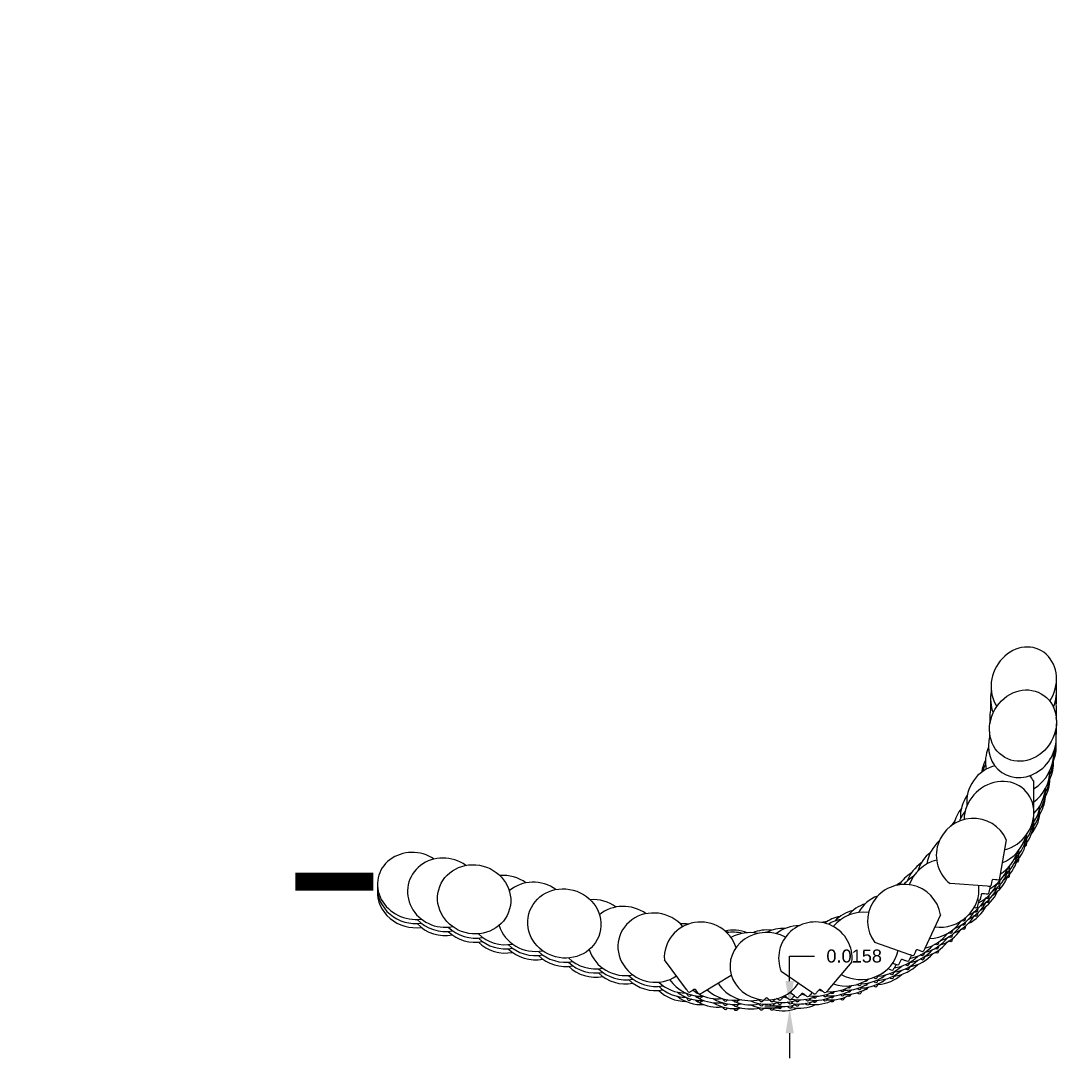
# Model space of a CAD drawing. Header units: inches. Extents: x 57 to 298, y -41 to 19.
# Drawn here: x 290.92 to 298.42, y -40.43 to -32.95 of the extents above; entities that cross this region are included whole.
import ezdxf

# ---------------------------------------------------------------- set-up
doc = ezdxf.new("R2010")
doc.units = ezdxf.units.IN
doc.header["$MEASUREMENT"] = 0
doc.header["$PDMODE"] = 35
doc.layers.get('Defpoints').update_dxf_attribs({"color": 10})
for name, color, linetype, true_color in [('Blade_1', 30, 'Continuous', 0xff7f00), ('Blade_2', 7, 'Continuous', 0xcccc00), ('Blade_3', 7, 'Continuous', 0x00cc00), ('Blade_4', 7, 'Continuous', 0x00cccc), ('Blade_5', 7, 'Continuous', 0x0066cc), ('Blade_6', 7, 'Continuous', 0xc880f5)]:
    doc.layers.add(name, color=color, linetype=linetype, true_color=true_color)
doc.styles.get("Standard").update_dxf_attribs({"font": 'arial.ttf'})
doc.dimstyles.get("Standard").update_dxf_attribs({"dimtxt": 0.09375, "dimasz": 0.18, "dimexe": 0.18, "dimexo": 0.0625, "dimgap": 0.09, "dimtad": 0, "dimtih": 1, "dimtoh": 1, "dimdec": 4, "dimzin": 0, "dimdsep": 46, "dimtxsty": 'Standard', "dimcen": 0.09, "dimadec": 4, "dimazin": 0, "dimtfac": 1, "dimtdec": 4, "dimtofl": 0, "dimtmove": 0, "dimatfit": 3, "dimfxl": 1, "dimtolj": 1, "dimtzin": 0, "dimarcsym": 0})

# ---------------------------------------------------------------- blocks, each defined once
blk = doc.blocks.new('*D399')
at = {"color": 0, "lineweight": -2, "transparency": 16777216}
for p, q in [((296.4607, -39.8754), (296.4607, -39.6954)), ((296.4607, -39.6954), (296.6407, -39.6954)), ((296.3991, -40.0554), (296.2807, -40.0554)), ((296.3991, -40.0712), (296.2807, -40.0712)), ((296.4607, -40.2512), (296.4607, -40.4312))]:
    blk.add_line(p, q, dxfattribs=at)
at = {"color": 0, "transparency": 16777216}
for points in [[(296.4307, -39.8754), (296.4907, -39.8754), (296.4607, -40.0554)], [(296.4307, -40.2512), (296.4907, -40.2512), (296.4607, -40.0712)]]:
    blk.add_solid(points, dxfattribs=at)
at = {"layer": 'Blade_2', "color": 0, "lineweight": -2, "transparency": 16777216}
for p, q in [((226.3982, -33.0165), (226.5782, -33.0165)), ((226.3472, -33.3744), (226.548, -33.3822)), ((226.3442, -33.5311), (226.5451, -33.5311))]:
    blk.add_line(p, q, dxfattribs=at)
for start, end in [(172.64868, 177.7786), (172.64996, 175.21428), (182.56432, 185.12864)]:
    blk.add_arc((230.3873, -33.5311), 4.0222, start, end, dxfattribs=at)
at = {"layer": 'Blade_2', "color": 0, "transparency": 16777216}
for points in [[(226.4091, -33.1974), (226.3492, -33.1937), (226.3681, -33.3752)], [(226.3391, -33.7117), (226.3991, -33.7104), (226.3651, -33.5311)]]:
    blk.add_solid(points, dxfattribs=at)
at = {"layer": 'Defpoints', "color": 0, "transparency": 16777216}
for p in [(226.2847, -33.372), (226.3654, -33.4791), (226.2817, -33.5311), (230.3873, -33.5311), (296.4607, -40.0554), (296.4616, -40.0554), (296.4616, -40.0712)]:
    blk.add_point(p, dxfattribs=at)
at = {"color": 0, "transparency": 16777216, "insert": (296.9254, -39.6954), "char_height": 0.09375, "attachment_point": 5}
blk.add_mtext('\\A1;0.0158', dxfattribs=at)
at = {"layer": 'Blade_2', "color": 0, "transparency": 16777216, "insert": (226.8884, -33.0165), "char_height": 0.09375, "attachment_point": 5}
blk.add_mtext('\\A1;2.2214°', dxfattribs=at)

msp = doc.modelspace()

# ---------------------------------------------------------------- linework, layer by layer
at = {"layer": 'Blade_1'}
for p, q in [((293.46039, -39.10006), (292.90056, -39.10006)), ((298.0418, -39.06319), (298.03648, -39.06907)), ((298.0418, -39.09319), (298.03648, -39.09907)), ((293.46039, -39.13006), (292.90056, -39.13006)), ((293.46039, -39.16006), (292.90056, -39.16006)), ((293.46039, -39.19006), (292.90056, -39.19006)), ((298.0418, -39.12319), (298.03648, -39.12907)), ((293.46039, -39.22006), (292.90056, -39.22006)), ((297.52843, -39.61087), (297.52177, -39.61518)), ((297.52843, -39.64087), (297.52177, -39.64518)), ((297.52843, -39.67087), (297.52177, -39.67518)), ((296.86174, -39.93083), (296.8598, -39.93335)), ((295.97806, -40.00432), (295.97516, -40.0012)), ((296.09849, -40.01144), (296.09444, -40.0145)), ((296.77108, -39.96541), (296.76315, -39.9658)), ((296.77108, -39.99541), (296.76315, -39.9958)), ((296.84675, -39.9506), (296.8392, -39.95303)), ((296.84675, -39.9806), (296.8392, -39.98303)), ((296.84675, -40.0106), (296.8392, -40.01303)), ((296.86174, -39.96083), (296.8598, -39.96335)), ((296.86174, -39.99083), (296.8598, -39.99335)), ((295.97806, -40.03432), (295.97516, -40.0312)), ((295.97806, -40.06432), (295.97516, -40.0612)), ((296.00039, -40.02202), (295.99265, -40.0203)), ((296.00039, -40.05202), (295.99265, -40.0503)), ((296.00039, -40.08202), (295.99265, -40.0803)), ((296.0773, -40.02771), (296.06937, -40.02805)), ((296.0773, -40.05771), (296.06937, -40.05805)), ((296.0773, -40.08771), (296.06937, -40.08805)), ((296.09849, -40.04144), (296.09444, -40.0445)), ((296.09849, -40.07144), (296.09444, -40.0745)), ((296.77108, -40.02541), (296.76315, -40.0258))]:
    msp.add_line(p, q, dxfattribs=at)
for centre, major_axis, ratio, start_param, end_param in [((298.14271, -37.94626), (-0.1209, -0.23525), 0.882949, 4.9398373, 5.3833417), ((298.14271, -37.94626), (-0.1209, -0.23525), 0.882949, 8.20821, 8.6400505), ((298.14271, -37.97626), (-0.1209, -0.23525), 0.882949, 5.1811188, 5.3085404), ((298.14271, -37.97626), (-0.1209, -0.23525), 0.882949, 8.2657151, 8.4395011), ((298.14271, -38.00626), (-0.1209, -0.23525), 0.882949, 8.3190236, 8.4395011), ((298.01457, -38.60831), (-0.17767, -0.19594), 0.8987902, 7.9229884, 8.5186089), ((298.01457, -38.63831), (-0.17767, -0.19594), 0.8987902, 7.9229884, 8.5186089), ((297.8433, -38.8955), (0.20143, 0.17143), 0.9848078, 1.696852, 1.8808957), ((298.01457, -38.66831), (-0.17767, -0.19594), 0.8987902, 7.9229884, 8.5186089), ((293.75471, -39.18974), (-0.25549, 0.06846), 0.9063078, 4.3612664, 8.2934089), ((294.40464, -39.36389), (-0.25549, 0.06846), 0.9396926, 4.3240388, 5.0747169), ((298.04372, -39.07236), (-0.06459, 0.00344), 0.0450934, -1.4561216, -1.3265495), ((298.04372, -39.10236), (-0.06459, 0.00344), 0.0450934, -1.4561216, -1.3265495), ((298.04372, -39.07236), (0.00693, 0.06431), 0.0450934, 1.1764796, 1.4324968), ((298.04372, -39.10236), (0.00693, 0.06431), 0.0450934, 1.1764796, 1.4324968), ((298.04372, -39.13236), (0.00693, 0.06431), 0.0450934, 1.1764796, 1.4324968), ((297.38009, -39.39752), (0.23893, 0.11345), 0.9848078, 1.6064946, 1.7469935), ((298.04372, -39.13236), (-0.06459, 0.00344), 0.0450934, -1.4561216, -1.3265495), ((293.75471, -39.21974), (-0.25549, 0.06846), 0.9063078, 6.4591799, 8.2934089), ((293.75471, -39.24974), (-0.25549, 0.06846), 0.9063078, 6.4591799, 8.2934089), ((295.05407, -39.53791), (-0.25549, 0.06846), 0.9396926, 4.3240388, 5.0747169), ((297.64711, -39.1827), (-0.22208, -0.14367), 0.9063078, 1.4389795, 2.1358875), ((297.64711, -39.2127), (-0.22208, -0.14367), 0.9063078, 1.4389795, 2.1358875), ((297.64711, -39.2427), (-0.22208, -0.14367), 0.9063078, 1.4389795, 2.1358875), ((295.70351, -39.71192), (-0.25549, 0.06846), 0.9396926, 4.8475102, 5.0747169), ((296.75912, -39.70598), (0.26024, 0.04729), 0.9848078, 1.5098533, 1.6394381), ((294.40464, -39.36389), (-0.25549, 0.06846), 0.9396926, 1.0332537, 2.0479777), ((294.40464, -39.39389), (-0.25549, 0.06846), 0.9396926, 1.0332537, 2.0479777), ((296.05731, -39.76863), (0.26349, -0.02305), 0.9848078, 1.2788038, 1.897746), ((294.40464, -39.42389), (-0.25549, 0.06846), 0.9396926, 1.0332537, 2.0479777), ((297.52791, -39.62022), (-0.0615, 0.02004), 0.0450934, -1.4561216, -1.2036312), ((297.52791, -39.65022), (-0.0615, 0.02004), 0.0450934, -1.4561216, -1.2036312), ((297.52791, -39.62022), (0.02334, 0.06032), 0.0450934, 1.1000917, 1.4324968), ((297.52791, -39.65022), (0.02334, 0.06032), 0.0450934, 1.1000917, 1.4324968), ((295.05407, -39.53791), (-0.25549, 0.06846), 0.9396926, 1.0332537, 2.0479777), ((297.52791, -39.68022), (-0.0615, 0.02004), 0.0450934, -1.4561216, -1.2036312), ((297.52791, -39.68022), (0.02334, 0.06032), 0.0450934, 1.1000917, 1.4324968), ((295.05407, -39.56791), (-0.25549, 0.06846), 0.9396926, 1.0332537, 2.0479777), ((295.05407, -39.59791), (-0.25549, 0.06846), 0.9396926, 1.0332537, 2.0479777), ((297.0906, -39.597), (-0.2517, -0.0813), 0.913535, 1.3097558, 2.029947), ((297.0906, -39.627), (-0.2517, -0.0813), 0.913535, 1.3097558, 2.029947), ((297.0906, -39.657), (-0.2517, -0.0813), 0.913535, 1.3097558, 2.029947), ((295.70351, -39.71192), (-0.25549, 0.06846), 0.9396926, 7.316439, 8.1347731), ((295.70351, -39.74192), (-0.25549, 0.06846), 0.9396926, 7.316439, 8.1347731), ((296.84381, -39.9595), (0.03825, 0.05216), 0.0450934, 1.0788909, 1.4324968), ((295.70351, -39.77192), (-0.25549, 0.06846), 0.9396926, 7.316439, 8.1347731), ((295.9964, -40.02889), (-0.0429, 0.0484), 0.0450934, -1.4324968, -1.0788909), ((295.9964, -40.02889), (0.05066, 0.04022), 0.0450934, 1.1573985, 1.4561216), ((296.07211, -40.03551), (-0.0429, 0.0484), 0.0450934, -1.4561216, -1.1531872), ((296.07211, -40.03551), (0.05066, 0.04022), 0.0450934, 1.0788909, 1.4324968), ((296.41489, -39.78608), (-0.26417, -0.01329), 0.9205049, 1.1285609, 1.144834), ((296.41489, -39.78608), (-0.26417, -0.01329), 0.9205049, 1.2433218, 1.9143268), ((296.76904, -39.97309), (-0.05415, 0.03537), 0.0450934, -1.4324968, -1.2927587), ((296.76904, -40.00309), (-0.05415, 0.03537), 0.0450934, -1.4324968, -1.2927587), ((296.76904, -39.97309), (0.03825, 0.05216), 0.0450934, 1.1531225, 1.4561216), ((296.76904, -40.00309), (0.03825, 0.05216), 0.0450934, 1.1531225, 1.4561216), ((296.76904, -40.03309), (0.03825, 0.05216), 0.0450934, 1.1531225, 1.4561216), ((296.84381, -39.9595), (-0.05415, 0.03537), 0.0450934, -1.4561216, -1.1617314), ((296.84381, -39.9895), (-0.05415, 0.03537), 0.0450934, -1.4561216, -1.1617314), ((296.84381, -40.0195), (-0.05415, 0.03537), 0.0450934, -1.4561216, -1.1617314), ((296.84381, -39.9895), (0.03825, 0.05216), 0.0450934, 1.0788909, 1.4324968), ((296.84381, -40.0195), (0.03825, 0.05216), 0.0450934, 1.0788909, 1.4324968), ((295.9964, -40.05889), (-0.0429, 0.0484), 0.0450934, -1.4324968, -1.0788909), ((295.9964, -40.08889), (-0.0429, 0.0484), 0.0450934, -1.4324968, -1.0788909), ((295.9964, -40.05889), (0.05066, 0.04022), 0.0450934, 1.1573985, 1.4561216), ((295.9964, -40.08889), (0.05066, 0.04022), 0.0450934, 1.1573985, 1.4561216), ((296.07211, -40.06551), (-0.0429, 0.0484), 0.0450934, -1.4561216, -1.1531872), ((296.07211, -40.09551), (-0.0429, 0.0484), 0.0450934, -1.4561216, -1.1531872), ((296.07211, -40.06551), (0.05066, 0.04022), 0.0450934, 1.0788909, 1.4324968), ((296.07211, -40.09551), (0.05066, 0.04022), 0.0450934, 1.0788909, 1.4324968), ((296.41489, -39.81608), (-0.26417, -0.01329), 0.9205049, 1.1285609, 1.144834), ((296.41489, -39.84608), (-0.26417, -0.01329), 0.9205049, 7.4117462, 7.4280193), ((296.41489, -39.81608), (-0.26417, -0.01329), 0.9205049, 1.2433218, 1.9143268), ((296.41489, -39.84608), (-0.26417, -0.01329), 0.9205049, 7.5265071, 8.1975121), ((296.76904, -40.03309), (-0.05415, 0.03537), 0.0450934, -1.4324968, -1.2927587)]:
    msp.add_ellipse(centre, major_axis=major_axis, ratio=ratio, start_param=start_param, end_param=end_param, dxfattribs=at)
at = {"layer": 'Blade_2'}
for p, q in [((298.02112, -38.85733), (297.97462, -39.12009)), ((298.02117, -38.85708), (298.02112, -38.85733)), ((293.46039, -39.10547), (292.90056, -39.10547)), ((293.46039, -39.13547), (292.90056, -39.13547)), ((293.46039, -39.16547), (292.90056, -39.16547)), ((297.88244, -39.19185), (297.6163, -39.17247)), ((297.91084, -39.18961), (297.904, -39.19362)), ((297.91722, -39.15227), (297.91465, -39.16677)), ((297.94241, -39.14516), (297.92772, -39.14409)), ((297.97105, -39.14142), (297.96548, -39.14707)), ((297.97105, -39.17142), (297.96548, -39.17707)), ((293.46039, -39.19547), (292.90056, -39.19547)), ((297.97105, -39.20142), (297.96548, -39.20707)), ((297.54662, -39.39806), (297.43369, -39.63983)), ((297.32608, -39.68528), (297.07403, -39.59769)), ((297.3541, -39.69047), (297.34645, -39.69258)), ((297.36992, -39.65605), (297.36368, -39.6694)), ((297.39609, -39.65571), (297.38217, -39.65088)), ((297.42472, -39.65951), (297.41788, -39.66353)), ((297.42472, -39.68951), (297.41788, -39.69353)), ((297.43442, -39.66827), (297.43369, -39.66983)), ((297.43442, -39.69827), (297.43369, -39.69983)), ((296.90835, -39.7373), (296.73634, -39.9413)), ((297.42472, -39.71951), (297.41788, -39.72353)), ((296.6206, -39.95716), (296.40007, -39.80693)), ((296.67054, -39.94035), (296.66104, -39.95162)), ((296.6959, -39.94684), (296.68372, -39.93855)), ((296.6463, -39.96946), (296.63836, -39.96951)), ((296.6463, -39.99946), (296.63836, -39.99951)), ((296.72255, -39.95797), (296.7149, -39.96007)), ((296.72255, -39.98797), (296.7149, -39.99007)), ((296.7396, -39.96744), (296.73634, -39.9713)), ((296.7396, -39.99744), (296.73634, -40.0013)), ((296.6463, -40.02946), (296.63836, -40.02951)), ((296.72255, -40.01797), (296.7149, -40.02007))]:
    msp.add_line(p, q, dxfattribs=at)
msp.add_ellipse((298.14128, -38.03418), major_axis=(-0.13105, -0.22975), ratio=0.882949, dxfattribs=at)
for centre, major_axis, ratio, start_param, end_param in [((298.14128, -38.06418), (-0.13105, -0.22975), 0.882949, 8.2275979, 8.486223), ((298.14128, -38.09418), (-0.13105, -0.22975), 0.882949, 8.2745555, 8.486223), ((298.14128, -38.06418), (-0.13105, -0.22975), 0.882949, 5.2272717, 5.3673791), ((298.14128, -38.09418), (-0.13105, -0.22975), 0.882949, 5.2272717, 5.261385), ((297.96849, -38.68779), (-0.18605, -0.18801), 0.8987902, 0.991919, 5.5348815), ((297.78005, -38.96524), (0.20871, 0.16248), 0.9848078, -0.243386, 3.3849786), ((297.96849, -38.71779), (-0.18605, -0.18801), 0.8987902, 1.6031503, 2.2246317), ((297.96849, -38.74779), (-0.18605, -0.18801), 0.8987902, 1.6031503, 2.2246317), ((297.56599, -39.24077), (-0.22813, -0.13385), 0.9063078, 4.4053851, 5.4629259), ((297.28583, -39.4399), (0.24365, 0.10292), 0.9848078, -0.243386, 3.3849786), ((297.56599, -39.24077), (-0.22813, -0.13385), 0.9063078, 0.8489028, 2.7852844), ((297.9126, -39.19736), (-0.06438, 0.00625), 0.0450934, -1.4324968, -1.0788909), ((297.9126, -39.19736), (0.00973, 0.06394), 0.0450934, 1.0788909, 1.4561216), ((297.92749, -39.15463), (0.00871, -0.00614), 0.9326499, 2.8260829, 3.5540139), ((297.92749, -39.15463), (0.00381, -0.00995), 0.9326499, 2.7291714, 3.4571025), ((297.97257, -39.15067), (-0.06438, 0.00625), 0.0450934, -1.4561216, -1.0788909), ((297.97257, -39.18067), (-0.06438, 0.00625), 0.0450934, -1.4561216, -1.2798687), ((297.97257, -39.15067), (0.00973, 0.06394), 0.0450934, 1.0788909, 1.4324968), ((297.97257, -39.18067), (0.00973, 0.06394), 0.0450934, 1.1337029, 1.4324968), ((297.97257, -39.21067), (0.00973, 0.06394), 0.0450934, 1.1337029, 1.4324968), ((297.97257, -39.21067), (-0.06438, 0.00625), 0.0450934, -1.4561216, -1.2798687), ((296.98359, -39.62141), (-0.255, -0.07024), 0.913535, 4.2899193, 5.3806999), ((297.56599, -39.27077), (-0.22813, -0.13385), 0.9063078, 1.4047144, 2.1272387), ((297.56599, -39.30077), (-0.22813, -0.13385), 0.9063078, 1.4047144, 2.1272387), ((296.64567, -39.70976), (0.26205, 0.0359), 0.9848078, -0.243386, 3.3849786), ((296.29531, -39.76861), (-0.2645, 0), 0.9205049, 4.1762752, 8.8969882), ((297.42379, -39.66884), (0.02595, 0.05925), 0.0450934, 1.0788909, 1.4324968), ((296.98359, -39.62141), (-0.255, -0.07024), 0.913535, 0.7133477, 2.7060118), ((297.35378, -39.69841), (-0.06056, 0.0227), 0.0450934, -1.4324968, -1.0788909), ((297.35378, -39.69841), (0.02595, 0.05925), 0.0450934, 1.0788909, 1.4561216), ((297.37923, -39.661), (0.00682, -0.00818), 0.9326499, 2.8260829, 3.5540139), ((297.37923, -39.661), (0.00111, -0.0106), 0.9326499, 2.7291714, 3.4571025), ((297.42379, -39.66884), (-0.06056, 0.0227), 0.0450934, -1.4561216, -1.0788909), ((297.42379, -39.69884), (-0.06056, 0.0227), 0.0450934, -1.4561216, -1.1692123), ((297.42379, -39.69884), (0.02595, 0.05925), 0.0450934, 1.0788909, 1.4324968), ((297.42379, -39.72884), (0.02595, 0.05925), 0.0450934, 1.0788909, 1.4324968), ((297.42379, -39.72884), (-0.06056, 0.0227), 0.0450934, -1.4561216, -1.1692123), ((296.98359, -39.65141), (-0.255, -0.07024), 0.913535, 1.3004928, 2.0201667), ((296.98359, -39.68141), (-0.255, -0.07024), 0.913535, 1.3004928, 2.0201667), ((296.67824, -39.94755), (0.00446, -0.00968), 0.9326499, 2.8260829, 3.5540139), ((296.67824, -39.94755), (-0.00169, -0.01052), 0.9326499, 2.7291714, 3.4571025), ((296.71922, -39.96674), (0.04049, 0.05044), 0.0450934, 1.0788909, 1.4324968), ((296.64393, -39.97705), (-0.05256, 0.03769), 0.0450934, -1.4324968, -1.0788909), ((296.64393, -40.00705), (-0.05256, 0.03769), 0.0450934, -1.4324968, -1.241709), ((296.64393, -39.97705), (0.04049, 0.05044), 0.0450934, 1.0788909, 1.4561216), ((296.64393, -40.00705), (0.04049, 0.05044), 0.0450934, 1.1341983, 1.4561216), ((296.64393, -40.03705), (0.04049, 0.05044), 0.0450934, 1.1341983, 1.4561216), ((296.71922, -39.96674), (-0.05256, 0.03769), 0.0450934, -1.4561216, -1.0788909), ((296.71922, -39.99674), (-0.05256, 0.03769), 0.0450934, -1.4561216, -1.1409168), ((296.71922, -40.02674), (-0.05256, 0.03769), 0.0450934, -1.4561216, -1.1409168), ((296.71922, -39.99674), (0.04049, 0.05044), 0.0450934, 1.0788909, 1.4324968), ((296.71922, -40.02674), (0.04049, 0.05044), 0.0450934, 1.0788909, 1.4324968), ((296.29531, -39.79861), (-0.2645, 0), 0.9205049, 7.3930932, 8.194162), ((296.29531, -39.82861), (-0.2645, 0), 0.9205049, 7.3930932, 8.194162), ((296.64393, -40.03705), (-0.05256, 0.03769), 0.0450934, -1.4324968, -1.241709)]:
    msp.add_ellipse(centre, major_axis=major_axis, ratio=ratio, start_param=start_param, end_param=end_param, dxfattribs=at)
at = {"layer": 'Blade_3'}
for p, q in [((293.46039, -39.11047), (292.90056, -39.11047)), ((293.46039, -39.14047), (292.90056, -39.14047)), ((293.46039, -39.17047), (292.90056, -39.17047)), ((293.46039, -39.20047), (292.90056, -39.20047)), ((297.83983, -39.25334), (297.83663, -39.26772)), ((297.86531, -39.24734), (297.85068, -39.24563)), ((297.89409, -39.24486), (297.88828, -39.25026)), ((297.90546, -39.19276), (297.89858, -39.22369)), ((297.83184, -39.29037), (297.82482, -39.29408)), ((297.89409, -39.27486), (297.88828, -39.28026)), ((297.89409, -39.30486), (297.88828, -39.31026)), ((297.338, -39.6895), (297.32633, -39.71189)), ((295.71854, -39.93679), (295.55819, -39.7235)), ((297.21683, -39.75261), (297.20237, -39.74686)), ((297.2446, -39.75901), (297.23686, -39.76078)), ((297.2446, -39.78901), (297.2396, -39.79016)), ((297.26191, -39.72531), (297.2551, -39.73838)), ((297.28807, -39.72611), (297.27438, -39.72068)), ((297.31651, -39.73116), (297.3095, -39.73488)), ((297.31651, -39.76116), (297.3095, -39.76488)), ((297.31651, -39.79116), (297.3095, -39.79488)), ((297.3274, -39.73982), (297.32633, -39.74189)), ((297.3274, -39.76982), (297.32633, -39.77189)), ((296.04058, -39.83417), (295.83322, -39.95908)), ((297.2446, -39.81901), (297.2396, -39.82016)), ((295.77123, -39.93697), (295.75861, -39.94457)), ((295.79315, -39.95129), (295.78429, -39.93951)), ((295.71854, -39.96679), (295.71565, -39.96294)), ((295.71854, -39.99679), (295.71565, -39.99294)), ((295.73891, -39.95672), (295.73138, -39.9542)), ((295.73891, -39.98672), (295.73138, -39.9842)), ((295.73891, -40.01672), (295.73138, -40.0142)), ((295.81479, -39.97041), (295.80687, -39.96993)), ((295.81479, -40.00041), (295.80687, -39.99993)), ((295.83959, -39.98524), (295.83322, -39.98908)), ((295.83959, -40.01524), (295.83322, -40.01908)), ((296.49469, -39.98228), (296.46186, -39.95775)), ((296.51983, -39.9957), (296.5119, -39.9954)), ((296.54531, -39.96768), (296.53534, -39.97851)), ((296.57036, -39.97526), (296.55856, -39.96645)), ((296.59651, -39.98755), (296.58877, -39.9893)), ((296.62282, -39.95867), (296.61101, -39.97149)), ((296.61478, -39.99739), (296.61101, -40.00149)), ((295.81479, -40.03041), (295.80687, -40.02993)), ((296.51983, -40.0257), (296.5119, -40.0254)), ((296.51983, -40.0557), (296.5119, -40.0554)), ((296.59651, -40.01755), (296.58877, -40.0193)), ((296.59651, -40.04755), (296.58877, -40.0493)), ((296.61478, -40.02739), (296.61101, -40.03149))]:
    msp.add_line(p, q, dxfattribs=at)
for centre, major_axis, ratio, start_param, end_param in [((298.13651, -38.15249), (-0.14095, -0.22382), 0.8910019, 5.0302421, 8.685062), ((298.13651, -38.18249), (-0.14095, -0.22382), 0.8910019, 8.0667433, 8.5280349), ((298.13651, -38.21249), (-0.14095, -0.22382), 0.8910019, 8.0667433, 8.5280349), ((297.91622, -38.7941), (-0.19376, -0.18005), 0.8987902, 4.8757948, 5.1940061), ((297.71096, -39.06051), (0.2156, 0.15322), 0.9848078, 1.6748646, 2.4036082), ((297.91622, -38.7941), (-0.19376, -0.18005), 0.8987902, 1.1783641, 2.2053859), ((297.91622, -38.8241), (-0.19376, -0.18005), 0.8987902, 1.5676441, 2.2053859), ((297.91622, -38.8541), (-0.19376, -0.18005), 0.8987902, 1.5676441, 2.2053859), ((297.47987, -39.32351), (-0.23376, -0.12377), 0.9063078, 4.7800126, 5.1239636), ((297.18733, -39.5057), (0.24791, 0.0922), 0.9848078, 1.57992, 2.2813178), ((297.84999, -39.25615), (0.00843, -0.00651), 0.9326499, 2.8260829, 3.5540139), ((297.84999, -39.25615), (0.00338, -0.01011), 0.9326499, 2.7291714, 3.4571025), ((297.8952, -39.25416), (-0.06404, 0.00905), 0.0450934, -1.4561216, -1.0788909), ((297.8952, -39.25416), (0.01251, 0.06346), 0.0450934, 1.0788909, 1.4324968), ((297.8952, -39.28416), (0.01251, 0.06346), 0.0450934, 1.0788909, 1.4324968), ((297.83325, -39.29819), (-0.06404, 0.00905), 0.0450934, -1.4324968, -1.2430855), ((297.83325, -39.29819), (0.01251, 0.06346), 0.0450934, 1.0788909, 1.4561216), ((297.8952, -39.28416), (-0.06404, 0.00905), 0.0450934, -1.4561216, -1.2366206), ((297.8952, -39.31416), (-0.06404, 0.00905), 0.0450934, -1.4561216, -1.2366206), ((297.8952, -39.31416), (0.01251, 0.06346), 0.0450934, 1.0788909, 1.4324968), ((295.48703, -39.63433), (-0.25549, 0.06846), 0.9396926, 4.0696791, 8.7429895), ((294.18816, -39.3163), (-0.25549, 0.06846), 0.9396926, 1.0311346, 2.0515182), ((295.822, -39.71066), (0.25964, -0.05047), 0.9848078, 0.4907232, 3.3849786), ((296.53052, -39.73622), (0.26337, 0.02443), 0.9848078, 1.4799159, 2.1570828), ((296.87453, -39.66845), (-0.25782, -0.05905), 0.913535, 4.677639, 5.0478577), ((297.47987, -39.32351), (-0.23376, -0.12377), 0.9063078, 1.0733259, 2.1069572), ((297.47987, -39.35351), (-0.23376, -0.12377), 0.9063078, 1.3777352, 2.1069572), ((294.18816, -39.3463), (-0.25549, 0.06846), 0.9396926, 1.0311346, 2.0515182), ((296.17567, -39.7714), (-0.26425, 0.01154), 0.9271839, 4.5371925, 5.3014584), ((297.47987, -39.38351), (-0.23376, -0.12377), 0.9063078, 1.3777352, 2.1069572), ((294.83759, -39.49032), (-0.25549, 0.06846), 0.9396926, 1.0311346, 2.0515182), ((294.83759, -39.52032), (-0.25549, 0.06846), 0.9396926, 1.0311346, 2.0515182), ((297.31517, -39.74044), (0.02851, 0.05806), 0.0450934, 1.0788909, 1.4324968), ((297.24394, -39.76693), (-0.05952, 0.02532), 0.0450934, -1.4324968, -1.0788909), ((297.24394, -39.76693), (0.02851, 0.05806), 0.0450934, 1.0788909, 1.4561216), ((297.24394, -39.79693), (0.02851, 0.05806), 0.0450934, 1.3906748, 1.4561216), ((297.27099, -39.73066), (0.00646, -0.00847), 0.9326499, 2.8260829, 3.5540139), ((297.27099, -39.73066), (0.00064, -0.01064), 0.9326499, 2.7291714, 3.4571025), ((297.31517, -39.74044), (-0.05952, 0.02532), 0.0450934, -1.4561216, -1.0788909), ((297.31517, -39.77044), (-0.05952, 0.02532), 0.0450934, -1.4561216, -1.1623408), ((297.31517, -39.80044), (-0.05952, 0.02532), 0.0450934, -1.4561216, -1.1623408), ((297.31517, -39.77044), (0.02851, 0.05806), 0.0450934, 1.0788909, 1.4324968), ((297.31517, -39.80044), (0.02851, 0.05806), 0.0450934, 1.0788909, 1.4324968), ((295.48703, -39.66433), (-0.25549, 0.06846), 0.9396926, 7.3143199, 8.3347035), ((295.48703, -39.69433), (-0.25549, 0.06846), 0.9396926, 7.3143199, 8.3347035), ((296.87453, -39.66845), (-0.25782, -0.05905), 0.913535, 0.9736966, 1.9960397), ((297.24394, -39.82693), (0.02851, 0.05806), 0.0450934, 1.3906748, 1.4561216), ((295.73421, -39.96313), (-0.03761, 0.05262), 0.0450934, -1.4324968, -1.0788909), ((295.7762, -39.94627), (0.0011, -0.0106), 0.9326499, 2.8260829, 3.5540139), ((295.7762, -39.94627), (-0.00499, -0.00941), 0.9326499, 2.7291714, 3.4571025), ((296.17567, -39.7714), (-0.26425, 0.01154), 0.9271839, 0.5576518, 1.8846598), ((296.87453, -39.69845), (-0.25782, -0.05905), 0.913535, 1.2861241, 1.9960397), ((296.87453, -39.72845), (-0.25782, -0.05905), 0.913535, 7.5693094, 8.279225), ((295.73421, -39.99313), (-0.03761, 0.05262), 0.0450934, -1.4324968, -1.0788909), ((295.73421, -40.02313), (-0.03761, 0.05262), 0.0450934, -1.4324968, -1.0788909), ((295.73421, -39.96313), (0.05458, 0.0347), 0.0450934, 1.0788909, 1.4561216), ((295.73421, -39.99313), (0.05458, 0.0347), 0.0450934, 1.142703, 1.4561216), ((295.73421, -40.02313), (0.05458, 0.0347), 0.0450934, 1.142703, 1.4561216), ((295.80882, -39.97764), (-0.03761, 0.05262), 0.0450934, -1.4561216, -1.0788909), ((295.80882, -40.00764), (-0.03761, 0.05262), 0.0450934, -1.4561216, -1.1331274), ((295.80882, -40.03764), (-0.03761, 0.05262), 0.0450934, -1.4561216, -1.1331274), ((295.80882, -39.97764), (0.05458, 0.0347), 0.0450934, 1.0788909, 1.4324968), ((295.80882, -40.00764), (0.05458, 0.0347), 0.0450934, 1.0788909, 1.4324968), ((296.17567, -39.8014), (-0.26425, 0.01154), 0.9271839, 1.0936918, 1.1813082), ((296.51713, -40.00318), (-0.05086, 0.03995), 0.0450934, -1.4324968, -1.0788909), ((296.51713, -40.03318), (-0.05086, 0.03995), 0.0450934, -1.4324968, -1.1867128), ((296.51713, -40.00318), (0.04265, 0.04863), 0.0450934, 1.0788909, 1.4561216), ((296.51713, -40.03318), (0.04265, 0.04863), 0.0450934, 1.1324313, 1.4561216), ((296.55269, -39.9752), (0.00403, -0.00986), 0.9326499, 2.8260829, 3.5540139), ((296.55269, -39.9752), (-0.00215, -0.01044), 0.9326499, 2.7291714, 3.4571025), ((296.5928, -39.99615), (-0.05086, 0.03995), 0.0450934, -1.4561216, -1.0788909), ((296.5928, -40.02615), (-0.05086, 0.03995), 0.0450934, -1.4561216, -1.1369844), ((296.5928, -39.99615), (0.04265, 0.04863), 0.0450934, 1.0788909, 1.4324968), ((296.5928, -40.02615), (0.04265, 0.04863), 0.0450934, 1.0788909, 1.4324968), ((295.80882, -40.03764), (0.05458, 0.0347), 0.0450934, 1.0788909, 1.4324968), ((296.17567, -39.8314), (-0.26425, 0.01154), 0.9271839, 1.0936918, 1.1813082), ((296.17567, -39.8014), (-0.26425, 0.01154), 0.9271839, 1.2227981, 1.8846598), ((296.17567, -39.8314), (-0.26425, 0.01154), 0.9271839, 1.2227981, 1.8846598), ((296.51713, -40.06318), (-0.05086, 0.03995), 0.0450934, -1.4324968, -1.1867128), ((296.51713, -40.06318), (0.04265, 0.04863), 0.0450934, 1.1324313, 1.4561216), ((296.5928, -40.05615), (-0.05086, 0.03995), 0.0450934, -1.4561216, -1.1369844), ((296.5928, -40.05615), (0.04265, 0.04863), 0.0450934, 1.0788909, 1.4324968)]:
    msp.add_ellipse(centre, major_axis=major_axis, ratio=ratio, start_param=start_param, end_param=end_param, dxfattribs=at)
for centre in [(294.18816, -39.2863), (294.83759, -39.46032)]:
    msp.add_ellipse(centre, major_axis=(-0.25549, 0.06846), ratio=0.9396926, dxfattribs=at)
at = {"layer": 'Blade_4'}
for p, q in [((298.21745, -38.43184), (298.21699, -38.62393)), ((298.21697, -38.72031), (298.21245, -38.72684)), ((298.21697, -38.75031), (298.21245, -38.75684)), ((298.21697, -38.78031), (298.21245, -38.78684)), ((293.46039, -39.11589), (292.90056, -39.11589)), ((293.46039, -39.14589), (292.90056, -39.14589)), ((293.46039, -39.17589), (292.90056, -39.17589)), ((293.46039, -39.20589), (292.90056, -39.20589)), ((297.82445, -39.29403), (297.81665, -39.32307)), ((297.81123, -39.34401), (297.80519, -39.34916)), ((297.81123, -39.37401), (297.80519, -39.37916)), ((297.81123, -39.40401), (297.80519, -39.40916)), ((297.17617, -39.79055), (297.16791, -39.78685)), ((297.22727, -39.75681), (297.21502, -39.77801)), ((297.13131, -39.82152), (297.12351, -39.82295)), ((297.13131, -39.85152), (297.12351, -39.85295)), ((297.20437, -39.79684), (297.1972, -39.80024)), ((297.20437, -39.82684), (297.1972, -39.83024)), ((297.20437, -39.85684), (297.1972, -39.86024)), ((297.21731, -39.80404), (297.21502, -39.80801)), ((297.21731, -39.83404), (297.21502, -39.83801)), ((297.13131, -39.88152), (297.12351, -39.88295)), ((296.36788, -40.00025), (296.36577, -39.99853)), ((296.39243, -40.01471), (296.38452, -40.01408)), ((296.41908, -39.98779), (296.40865, -39.9982)), ((296.44379, -39.99643), (296.43237, -39.98712)), ((296.46939, -40.00981), (296.46158, -40.01124)), ((296.49582, -39.98313), (296.48456, -39.99438)), ((296.39243, -40.04471), (296.38452, -40.04408)), ((296.39243, -40.07471), (296.38452, -40.07408)), ((296.46939, -40.03981), (296.46158, -40.04124)), ((296.46939, -40.06981), (296.46158, -40.07124)), ((296.48993, -40.01902), (296.48456, -40.02438)), ((296.48993, -40.04902), (296.48456, -40.05438))]:
    msp.add_line(p, q, dxfattribs=at)
for centre, major_axis, ratio, start_param, end_param in [((298.11631, -38.26938), (-0.15057, -0.21746), 0.8910019, 4.9501175, 5.5823191), ((298.11631, -38.26938), (-0.15057, -0.21746), 0.8910019, 1.0848916, 2.2874092), ((298.11631, -38.29938), (-0.15057, -0.21746), 0.8910019, 1.7426877, 2.2874092), ((298.11631, -38.32938), (-0.15057, -0.21746), 0.8910019, 8.025873, 8.5705945), ((297.99852, -38.57959), (0.17767, 0.19594), 0.9848078, 0.9717124, 2.4268338), ((297.99852, -38.57959), (0.17767, 0.19594), 0.9848078, -0.243386, -0.0684407), ((298.22005, -38.72916), (-0.06449, -0.00491), 0.0450934, -1.4561216, -1.4364753), ((298.22005, -38.72916), (-0.00141, 0.06466), 0.0450934, 1.1009485, 1.4324968), ((298.22005, -38.75916), (-0.00141, 0.06466), 0.0450934, 1.1806128, 1.4324968), ((298.22005, -38.75916), (-0.06449, -0.00491), 0.0450934, -1.4561216, -1.4364753), ((298.22005, -38.78916), (-0.06449, -0.00491), 0.0450934, -1.4561216, -1.4364753), ((298.22005, -38.78916), (-0.00141, 0.06466), 0.0450934, 1.1806128, 1.4324968), ((297.63632, -39.15185), (0.22208, 0.14367), 0.9848078, 1.6602596, 2.2895942), ((297.85633, -38.89665), (-0.20143, -0.17143), 0.9063078, 1.40987, 2.1899475), ((297.85633, -38.92665), (-0.20143, -0.17143), 0.9063078, 1.5288853, 2.1899475), ((297.85633, -38.95665), (-0.20143, -0.17143), 0.9063078, 1.5288853, 2.1899475), ((297.08515, -39.56595), (0.2517, 0.0813), 0.9848078, 1.5669589, 2.1444744), ((297.81194, -39.35336), (0.01527, 0.06285), 0.0450934, 1.0788909, 1.4324968), ((297.81194, -39.35336), (-0.06359, 0.01184), 0.0450934, -1.4561216, -1.1948265), ((297.81194, -39.38336), (-0.06359, 0.01184), 0.0450934, -1.4561216, -1.1948265), ((297.81194, -39.41336), (-0.06359, 0.01184), 0.0450934, -1.4561216, -1.1948265), ((297.81194, -39.38336), (0.01527, 0.06285), 0.0450934, 1.0883195, 1.4324968), ((297.81194, -39.41336), (0.01527, 0.06285), 0.0450934, 1.0883195, 1.4324968), ((296.76198, -39.70757), (-0.26024, -0.04729), 0.9205049, 4.6317079, 4.6382268), ((296.05607, -39.76874), (-0.26349, 0.02305), 0.9271839, 4.5503811, 4.9749812), ((296.41408, -39.75591), (0.26417, 0.01329), 0.9848078, 1.4637945, 2.002242), ((297.38794, -39.39988), (-0.23893, -0.11345), 0.913535, 1.3409315, 2.091158), ((297.38794, -39.42988), (-0.23893, -0.11345), 0.913535, 1.3409315, 2.091158), ((297.38794, -39.45988), (-0.23893, -0.11345), 0.913535, 7.6241168, 8.3743433), ((297.20263, -39.80605), (-0.05836, 0.02789), 0.0450934, -1.4561216, -1.0788909), ((297.20263, -39.80605), (0.03101, 0.05676), 0.0450934, 1.0788909, 1.4324968), ((297.13031, -39.82941), (-0.05836, 0.02789), 0.0450934, -1.4324968, -1.4046205), ((297.13031, -39.85941), (-0.05836, 0.02789), 0.0450934, -1.4324968, -1.4046205), ((297.13031, -39.82941), (0.03101, 0.05676), 0.0450934, 1.2989674, 1.4561216), ((297.13031, -39.85941), (0.03101, 0.05676), 0.0450934, 1.2989674, 1.4561216), ((297.20263, -39.83605), (-0.05836, 0.02789), 0.0450934, -1.4561216, -1.135579), ((297.20263, -39.86605), (-0.05836, 0.02789), 0.0450934, -1.4561216, -1.135579), ((297.20263, -39.83605), (0.03101, 0.05676), 0.0450934, 1.0788909, 1.4324968), ((297.20263, -39.86605), (0.03101, 0.05676), 0.0450934, 1.0788909, 1.4324968), ((296.05607, -39.76874), (-0.26349, 0.02305), 0.9271839, 7.1407986, 8.1496183), ((296.76198, -39.70757), (-0.26024, -0.04729), 0.9205049, 1.0553143, 1.1417941), ((296.76198, -39.70757), (-0.26024, -0.04729), 0.9205049, 1.2782145, 1.9822929), ((296.76198, -39.73757), (-0.26024, -0.04729), 0.9205049, 1.2782145, 1.9822929), ((297.13031, -39.88941), (-0.05836, 0.02789), 0.0450934, -1.4324968, -1.4046205), ((297.13031, -39.88941), (0.03101, 0.05676), 0.0450934, 1.2989674, 1.4561216), ((296.05607, -39.79874), (-0.26349, 0.02305), 0.9271839, 7.3488763, 8.1496183), ((296.38942, -40.02207), (-0.04913, 0.04206), 0.0450934, -1.4324968, -1.1301857), ((296.38942, -40.02207), (0.04466, 0.04678), 0.0450934, 1.0788909, 1.4561216), ((296.42614, -39.99563), (0.00361, -0.01002), 0.9326499, 2.8260829, 3.5540139), ((296.42614, -39.99563), (-0.00259, -0.01034), 0.9326499, 2.7291714, 3.4571025), ((296.46532, -40.01825), (-0.04913, 0.04206), 0.0450934, -1.4561216, -1.0788909), ((296.46532, -40.01825), (0.04466, 0.04678), 0.0450934, 1.0788909, 1.4324968), ((296.76198, -39.76757), (-0.26024, -0.04729), 0.9205049, 1.2782145, 1.9822929), ((296.05607, -39.82874), (-0.26349, 0.02305), 0.9271839, 7.3488763, 8.1496183), ((296.38942, -40.05207), (-0.04913, 0.04206), 0.0450934, -1.4324968, -1.1301857), ((296.38942, -40.08207), (-0.04913, 0.04206), 0.0450934, -1.4324968, -1.1301857), ((296.38942, -40.05207), (0.04466, 0.04678), 0.0450934, 1.1124119, 1.4561216), ((296.38942, -40.08207), (0.04466, 0.04678), 0.0450934, 1.1124119, 1.4561216), ((296.46532, -40.04825), (-0.04913, 0.04206), 0.0450934, -1.4561216, -1.1149633), ((296.46532, -40.07825), (-0.04913, 0.04206), 0.0450934, -1.4561216, -1.1149633), ((296.46532, -40.04825), (0.04466, 0.04678), 0.0450934, 1.0788909, 1.4324968), ((296.46532, -40.07825), (0.04466, 0.04678), 0.0450934, 1.0788909, 1.4324968)]:
    msp.add_ellipse(centre, major_axis=major_axis, ratio=ratio, start_param=start_param, end_param=end_param, dxfattribs=at)
at = {"layer": 'Blade_5'}
for p, q in [((298.16507, -38.83754), (298.16027, -38.84387)), ((298.16507, -38.86754), (298.16027, -38.87387)), ((298.16507, -38.89754), (298.16027, -38.90387)), ((293.46039, -39.12047), (292.90056, -39.12047)), ((293.46039, -39.15047), (292.90056, -39.15047)), ((293.46039, -39.18047), (292.90056, -39.18047)), ((293.46039, -39.21047), (292.90056, -39.21047)), ((297.72241, -39.43842), (297.71615, -39.4433)), ((297.72241, -39.46842), (297.71615, -39.4733)), ((297.72241, -39.49842), (297.71615, -39.5033)), ((297.08795, -39.85529), (297.08064, -39.85838)), ((297.10157, -39.83356), (297.09941, -39.83694)), ((297.10157, -39.86356), (297.09941, -39.86694)), ((297.01389, -39.87676), (297.00603, -39.87785)), ((297.01389, -39.90676), (297.00603, -39.90785)), ((297.01389, -39.93676), (297.00603, -39.93785)), ((297.08795, -39.88529), (297.08064, -39.88838)), ((297.08795, -39.91529), (297.08064, -39.91838)), ((297.10157, -39.89356), (297.09941, -39.89694)), ((296.28866, -39.99954), (296.27772, -40.00941)), ((296.3129, -40.00941), (296.30196, -39.99954)), ((296.35859, -40.00501), (296.35372, -40.00941)), ((296.26069, -40.02509), (296.25282, -40.02405)), ((296.26069, -40.05509), (296.25282, -40.05405)), ((296.26069, -40.08509), (296.25282, -40.08405)), ((296.3378, -40.02405), (296.32993, -40.02509)), ((296.3378, -40.05405), (296.32993, -40.05509)), ((296.3378, -40.08405), (296.32993, -40.08509)), ((296.35859, -40.03501), (296.35372, -40.03941)), ((296.35859, -40.06501), (296.35372, -40.06941))]:
    msp.add_line(p, q, dxfattribs=at)
for centre, major_axis, ratio, start_param, end_param in [((298.14713, -37.72656), (-0.11178, -0.23972), 0.8660254, 1.4153902, 5.8089082), ((298.14713, -37.75656), (-0.11178, -0.23972), 0.8660254, 1.9472774, 2.1231331), ((298.14713, -37.78656), (-0.11178, -0.23972), 0.8660254, 2.0062735, 2.1231331), ((298.14713, -37.75656), (-0.11178, -0.23972), 0.8660254, 5.1479104, 5.2462277), ((298.0877, -38.38367), (-0.15992, -0.21068), 0.8987902, 4.9044136, 5.2599054), ((298.0877, -38.41367), (-0.15992, -0.21068), 0.8987902, 11.1875989, 11.4022053), ((298.0877, -38.38367), (-0.15992, -0.21068), 0.8987902, 1.2505417, 2.2667107), ((298.0877, -38.41367), (-0.15992, -0.21068), 0.8987902, 7.9915795, 8.549896), ((298.0877, -38.44367), (-0.15992, -0.21068), 0.8987902, 1.7083942, 2.2667107), ((297.95297, -38.68743), (0.18605, 0.18801), 0.9848078, 1.7315221, 2.412374), ((298.16776, -38.84652), (-0.06465, -0.00209), 0.0450934, -1.4561216, -1.4032309), ((298.16776, -38.87652), (-0.06465, -0.00209), 0.0450934, -1.4561216, -1.4032309), ((298.16776, -38.84652), (0.00141, 0.06466), 0.0450934, 1.1834414, 1.4324968), ((298.16776, -38.87652), (0.00141, 0.06466), 0.0450934, 1.1834414, 1.4324968), ((298.16776, -38.90652), (0.00141, 0.06466), 0.0450934, 1.1834414, 1.4324968), ((298.16776, -38.90652), (-0.06465, -0.00209), 0.0450934, -1.4561216, -1.4032309), ((293.97168, -39.2383), (-0.25549, 0.06846), 0.9396926, 4.3261754, 8.3329316), ((297.55605, -39.23882), (0.22813, 0.13385), 0.9848078, 1.6426691, 2.2718293), ((297.79218, -38.99582), (-0.20871, -0.16248), 0.9063078, 1.3992427, 2.1679008), ((297.79218, -39.02582), (-0.20871, -0.16248), 0.9063078, 1.4989439, 2.1679008), ((294.62111, -39.41231), (-0.25549, 0.06846), 0.9396926, 4.3261754, 5.7102082), ((297.79218, -39.05582), (-0.20871, -0.16248), 0.9063078, 1.4989439, 2.1679008), ((295.27055, -39.58633), (-0.25549, 0.06846), 0.9396926, 4.3261754, 5.7102082), ((296.97891, -39.61942), (0.255, 0.07024), 0.9848078, 1.5433118, 2.1276698), ((293.97168, -39.2683), (-0.25549, 0.06846), 0.9396926, 7.2710192, 8.3329316), ((293.97168, -39.2983), (-0.25549, 0.06846), 0.9396926, 7.2710192, 8.3329316), ((294.62111, -39.41231), (-0.25549, 0.06846), 0.9396926, 0.5273827, 2.0497463), ((297.72271, -39.44779), (-0.06301, 0.0146), 0.0450934, -1.4561216, -1.1895225), ((297.72271, -39.47779), (-0.06301, 0.0146), 0.0450934, -1.4561216, -1.1895225), ((297.72271, -39.44779), (0.01799, 0.06213), 0.0450934, 1.0875615, 1.4324968), ((297.72271, -39.47779), (0.01799, 0.06213), 0.0450934, 1.0875615, 1.4324968), ((297.72271, -39.50779), (0.01799, 0.06213), 0.0450934, 1.0875615, 1.4324968), ((295.93739, -39.75599), (-0.26253, 0.03223), 0.9335804, 4.4838227, 4.6098887), ((296.29531, -39.7677), (0.2645, 0), 0.9848078, 1.4426405, 1.9616883), ((297.72271, -39.50779), (-0.06301, 0.0146), 0.0450934, -1.4561216, -1.1895225), ((294.62111, -39.44231), (-0.25549, 0.06846), 0.9396926, 1.0290163, 2.0497463), ((297.29278, -39.47135), (-0.24365, -0.10292), 0.913535, 1.3310746, 2.0659281), ((294.62111, -39.47231), (-0.25549, 0.06846), 0.9396926, 1.0290163, 2.0497463), ((295.27055, -39.58633), (-0.25549, 0.06846), 0.9396926, 0.5273827, 2.0497463), ((297.29278, -39.50135), (-0.24365, -0.10292), 0.913535, 7.6142599, 8.3491134), ((297.29278, -39.53135), (-0.24365, -0.10292), 0.913535, 1.3310746, 2.0659281), ((295.27055, -39.61633), (-0.25549, 0.06846), 0.9396926, 1.0290163, 2.0497463), ((295.27055, -39.64633), (-0.25549, 0.06846), 0.9396926, 7.3122016, 8.3329316), ((297.01254, -39.8846), (0.03346, 0.05535), 0.0450934, 1.2260058, 1.4561216), ((297.08581, -39.86441), (-0.05708, 0.03041), 0.0450934, -1.4561216, -1.1458072), ((297.08581, -39.86441), (0.03346, 0.05535), 0.0450934, 1.0788909, 1.4324968), ((295.93739, -39.75599), (-0.26253, 0.03223), 0.9335804, 7.2577303, 7.445925), ((297.01254, -39.8846), (-0.05708, 0.03041), 0.0450934, -1.4324968, -1.3678571), ((297.01254, -39.9146), (-0.05708, 0.03041), 0.0450934, -1.4324968, -1.3678571), ((297.01254, -39.9446), (-0.05708, 0.03041), 0.0450934, -1.4324968, -1.3678571), ((297.01254, -39.9146), (0.03346, 0.05535), 0.0450934, 1.2260058, 1.4561216), ((297.01254, -39.9446), (0.03346, 0.05535), 0.0450934, 1.2260058, 1.4561216), ((297.08581, -39.89441), (-0.05708, 0.03041), 0.0450934, -1.4561216, -1.1458072), ((297.08581, -39.92441), (-0.05708, 0.03041), 0.0450934, -1.4561216, -1.1458072), ((297.08581, -39.89441), (0.03346, 0.05535), 0.0450934, 1.0788909, 1.4324968), ((297.08581, -39.92441), (0.03346, 0.05535), 0.0450934, 1.0788909, 1.4324968), ((295.93739, -39.78599), (-0.26253, 0.03223), 0.9335804, 7.3268497, 7.445925), ((295.93739, -39.81599), (-0.26253, 0.03223), 0.9335804, 7.3268497, 7.445925), ((295.93739, -39.75599), (-0.26253, 0.03223), 0.9335804, 7.4611195, 8.1115162), ((295.93739, -39.78599), (-0.26253, 0.03223), 0.9335804, 7.4611195, 8.1115162), ((296.25731, -40.03228), (-0.04696, 0.04448), 0.0450934, -1.4324968, -1.0993438), ((296.25731, -40.03228), (0.04696, 0.04448), 0.0450934, 1.1302728, 1.4561216), ((296.29531, -40.00772), (0.0031, -0.01019), 0.9326499, 2.8260829, 3.5540139), ((296.29531, -40.00772), (-0.0031, -0.01019), 0.9326499, 2.7291714, 3.4571025), ((296.33331, -40.03228), (-0.04696, 0.04448), 0.0450934, -1.4561216, -1.1302728), ((296.33331, -40.03228), (0.04696, 0.04448), 0.0450934, 1.0788909, 1.4324968), ((296.64785, -39.7407), (-0.26205, -0.0359), 0.9205049, 1.0471836, 1.1485687), ((296.64785, -39.7407), (-0.26205, -0.0359), 0.9205049, 1.2698107, 1.9551131), ((296.64785, -39.7707), (-0.26205, -0.0359), 0.9205049, 1.2698107, 1.9551131), ((296.64785, -39.8007), (-0.26205, -0.0359), 0.9205049, 1.2698107, 1.9551131), ((295.93739, -39.81599), (-0.26253, 0.03223), 0.9335804, 7.4611195, 8.1115162), ((296.25731, -40.06228), (-0.04696, 0.04448), 0.0450934, -1.4324968, -1.0993438), ((296.25731, -40.09228), (-0.04696, 0.04448), 0.0450934, -1.4324968, -1.0993438), ((296.25731, -40.06228), (0.04696, 0.04448), 0.0450934, 1.1302728, 1.4561216), ((296.25731, -40.09228), (0.04696, 0.04448), 0.0450934, 1.1302728, 1.4561216), ((296.33331, -40.06228), (-0.04696, 0.04448), 0.0450934, -1.4561216, -1.1302728), ((296.33331, -40.09228), (-0.04696, 0.04448), 0.0450934, -1.4561216, -1.1302728), ((296.33331, -40.06228), (0.04696, 0.04448), 0.0450934, 1.0788909, 1.4324968), ((296.33331, -40.09228), (0.04696, 0.04448), 0.0450934, 1.0788909, 1.4324968)]:
    msp.add_ellipse(centre, major_axis=major_axis, ratio=ratio, start_param=start_param, end_param=end_param, dxfattribs=at)
at = {"layer": 'Blade_6'}
for p, q in [((298.10722, -38.95222), (298.10216, -38.95834)), ((298.10722, -38.98222), (298.10216, -38.98834)), ((298.10722, -39.01222), (298.10216, -39.01834)), ((293.46039, -39.12547), (292.90056, -39.12547)), ((293.46039, -39.15547), (292.90056, -39.15547)), ((293.46039, -39.18547), (292.90056, -39.18547)), ((293.46039, -39.21547), (292.90056, -39.21547)), ((297.62806, -39.52759), (297.62159, -39.53218)), ((297.62806, -39.55759), (297.62159, -39.56218)), ((297.62806, -39.58759), (297.62159, -39.59218)), ((296.89428, -39.92478), (296.88638, -39.92553)), ((296.96921, -39.90656), (296.96177, -39.90932)), ((296.96921, -39.93656), (296.96177, -39.93932)), ((296.98394, -39.88519), (296.98146, -39.88873)), ((296.98394, -39.91519), (296.98146, -39.91873)), ((296.89428, -39.95478), (296.88638, -39.95553)), ((296.89428, -39.98478), (296.88638, -39.98553)), ((296.96921, -39.96656), (296.96177, -39.96932)), ((296.98394, -39.94519), (296.98146, -39.94873))]:
    msp.add_line(p, q, dxfattribs=at)
for centre, major_axis, ratio, start_param, end_param in [((298.14533, -37.81502), (-0.11178, -0.23972), 0.8746314, 7.9021862, 8.5201996), ((298.14533, -37.81502), (-0.11178, -0.23972), 0.8746314, 4.9885498, 5.6068427), ((298.14533, -37.84502), (-0.11178, -0.23972), 0.8746314, 8.145594, 8.4020733), ((298.14533, -37.87502), (-0.11178, -0.23972), 0.8746314, 8.2054288, 8.4020733), ((298.14533, -37.84502), (-0.11178, -0.23972), 0.8746314, 5.1439228, 5.3418205), ((298.14533, -37.87502), (-0.11178, -0.23972), 0.8746314, 5.1439228, 5.2583394), ((298.05436, -38.4972), (-0.16895, -0.20351), 0.8987902, 1.472, 2.2522508), ((298.05436, -38.5272), (-0.16895, -0.20351), 0.8987902, 1.6715295, 2.2522508), ((298.05436, -38.5572), (-0.16895, -0.20351), 0.8987902, 7.9547148, 8.5354361), ((297.90159, -38.79336), (0.19376, 0.18005), 0.9848078, 1.7201906, 2.1905864), ((298.10953, -38.96131), (-0.06468, 0.00062), 0.0450934, -1.4561216, -1.3540755), ((298.10953, -38.96131), (0.00412, 0.06455), 0.0450934, 1.1582083, 1.4324968), ((298.10953, -38.99131), (0.00412, 0.06455), 0.0450934, 1.1582083, 1.4324968), ((298.10953, -38.99131), (-0.06468, 0.00062), 0.0450934, -1.4561216, -1.3540755), ((298.10953, -39.02131), (-0.06468, 0.00062), 0.0450934, -1.4561216, -1.3540755), ((298.10953, -39.02131), (0.00412, 0.06455), 0.0450934, 1.1582083, 1.4324968), ((297.47055, -39.32091), (0.23376, 0.12377), 0.9848078, 1.6255544, 2.0867804), ((297.72237, -39.09156), (-0.2156, -0.15322), 0.9063078, 1.3880792, 2.1549797), ((297.72237, -39.12156), (-0.2156, -0.15322), 0.9063078, 1.4637671, 2.1549797), ((297.72237, -39.15156), (-0.2156, -0.15322), 0.9063078, 1.4637671, 2.1549797), ((296.87057, -39.66616), (0.25782, 0.05905), 0.9848078, 1.5295007, 1.9858321), ((297.62794, -39.53696), (-0.06231, 0.01734), 0.0450934, -1.4561216, -1.1871174), ((297.62794, -39.56696), (-0.06231, 0.01734), 0.0450934, -1.4561216, -1.1871174), ((297.62794, -39.53696), (0.02069, 0.06128), 0.0450934, 1.0818841, 1.4324968), ((297.62794, -39.56696), (0.02069, 0.06128), 0.0450934, 1.0818841, 1.4324968), ((297.62794, -39.59696), (-0.06231, 0.01734), 0.0450934, -1.4561216, -1.1871174), ((297.62794, -39.59696), (0.02069, 0.06128), 0.0450934, 1.0818841, 1.4324968), ((297.19355, -39.53742), (-0.24791, -0.0922), 0.913535, 7.6049753, 8.3349527), ((297.19355, -39.56742), (-0.24791, -0.0922), 0.913535, 7.6049753, 8.3349527), ((297.19355, -39.59742), (-0.24791, -0.0922), 0.913535, 7.6049753, 8.3349527), ((295.81961, -39.73796), (-0.25964, 0.05047), 0.9335804, 7.0252551, 8.1194508), ((296.89259, -39.93255), (-0.0557, 0.03287), 0.0450934, -1.4324968, -1.3307207), ((296.89259, -39.93255), (0.03584, 0.05384), 0.0450934, 1.1399322, 1.4561216), ((296.89259, -39.96255), (0.03584, 0.05384), 0.0450934, 1.1399322, 1.4561216), ((296.96667, -39.91558), (-0.0557, 0.03287), 0.0450934, -1.4561216, -1.1440997), ((296.96667, -39.94558), (-0.0557, 0.03287), 0.0450934, -1.4561216, -1.1440997), ((296.96667, -39.91558), (0.03584, 0.05384), 0.0450934, 1.0788909, 1.4324968), ((296.96667, -39.94558), (0.03584, 0.05384), 0.0450934, 1.0788909, 1.4324968), ((295.81961, -39.76796), (-0.25964, 0.05047), 0.9335804, 7.3456232, 8.1194508), ((295.81961, -39.79796), (-0.25964, 0.05047), 0.9335804, 7.3456232, 8.1194508), ((296.532, -39.76718), (-0.26337, -0.02443), 0.9205049, 7.3236775, 7.4414461), ((296.532, -39.76718), (-0.26337, -0.02443), 0.9205049, 7.5455433, 8.2227357), ((296.532, -39.79718), (-0.26337, -0.02443), 0.9205049, 7.5455433, 8.2227357), ((296.89259, -39.96255), (-0.0557, 0.03287), 0.0450934, -1.4324968, -1.3307207), ((296.89259, -39.99255), (-0.0557, 0.03287), 0.0450934, -1.4324968, -1.3307207), ((296.89259, -39.99255), (0.03584, 0.05384), 0.0450934, 1.1399322, 1.4561216), ((296.96667, -39.97558), (-0.0557, 0.03287), 0.0450934, -1.4561216, -1.1440997), ((296.96667, -39.97558), (0.03584, 0.05384), 0.0450934, 1.0788909, 1.4324968), ((296.532, -39.79718), (-0.26337, -0.02443), 0.9205049, 7.4269832, 7.4414461), ((296.532, -39.82718), (-0.26337, -0.02443), 0.9205049, 7.4269832, 7.4414461), ((296.532, -39.82718), (-0.26337, -0.02443), 0.9205049, 7.5455433, 8.2227357)]:
    msp.add_ellipse(centre, major_axis=major_axis, ratio=ratio, start_param=start_param, end_param=end_param, dxfattribs=at)

# ---------------------------------------------------------------- dimensions: what is measured, and where the dimension line sits
at = {"layer": 'Blade_2'}
dim = msp.add_angular_dim_3p(base=(226.36544, -33.47914), center=(230.38727, -33.53112), p1=(226.28475, -33.37198), p2=(226.28166, -33.53112), dimstyle='Standard', dxfattribs=at)
dim.commit()
dim.dimension.update_dxf_attribs({"geometry": '*D399', "text_midpoint": (226.88838, -33.01647)})

doc.saveas('drawing.dxf')
